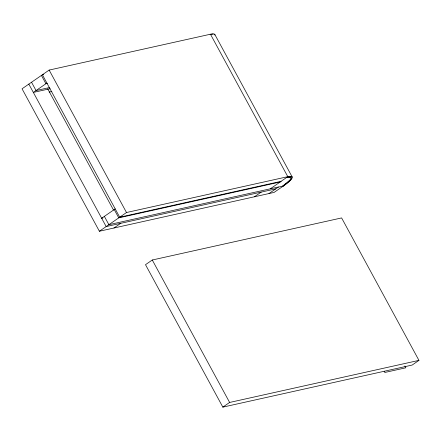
<?xml version="1.0" encoding="UTF-8"?>
<svg xmlns="http://www.w3.org/2000/svg" width="441" height="441" viewBox="0 0 441 441"><rect width="100%" height="100%" fill="white"/><g stroke="black" fill="none" stroke-linecap="round" stroke-linejoin="round"><path stroke-width="0.66" d="M282.698 186.058L289.649 180.27A23.599 4.14 -28.5 0 0 290.393 177.387L286.777 177.442M289.285 180.678L289.649 180.27M285.514 184.002L286.176 183.484M283.089 186.063L283.927 185.474A24.696 4.333 -28.5 0 0 288.034 176.808L287.411 176.94M49.155 70.075L22.05 88.795L99.39 231.244L274.087 192.419L283.381 185.997A25.247 4.427 -28.5 0 0 287.802 176.67L210.456 34.222L49.155 70.075L126.501 212.518L287.802 176.67L281.022 181.35M46.889 83.062L33.34 92.423L50.098 88.702M115.211 208.891L101.656 218.251L103.001 217.953M99.39 231.244L126.501 212.518M113.949 228.008L120.729 223.328M152.283 260.003L145.502 264.683L222.848 407.131L412.175 365.054L418.95 360.374L341.61 217.926L152.283 260.003L229.623 402.451L418.95 360.374M254.435 196.785L261.21 192.105M270.327 188.809L281.171 181.317L119.72 217.204L42.38 74.755L43.725 74.452M287.063 177.387L287.835 176.852M268.993 193.549L278.48 186.995L108.883 224.69L104.368 216.382M222.848 407.131L229.623 402.451M47.264 83.432L45.925 83.729L41.41 75.422M49.458 87.572L36.046 90.554L31.537 82.241M49.188 92.075L51.873 91.48M280.2 181.99L118.756 217.871L114.241 209.558M283.078 185.793L283.662 185.667M278.288 187.133L283.381 185.997M275.768 188.869L106.171 226.564L28.825 84.115M288.761 177.15L289.18 177.144M289.88 177.21L290.161 177.282M404.849 365.986L405.83 367.794L384.795 372.469L384.139 371.261M214.811 34.442L292.151 176.891M47.645 88.724L113.519 210.048M211.272 34.266A24.696 4.333 -28.5 0 0 210.693 34.359L210.07 34.492L210.456 34.222A25.247 4.427 -28.5 0 1 214.91 35.126M211.807 34.194A24.696 4.333 -28.5 0 1 213.124 34.161"/></g></svg>
